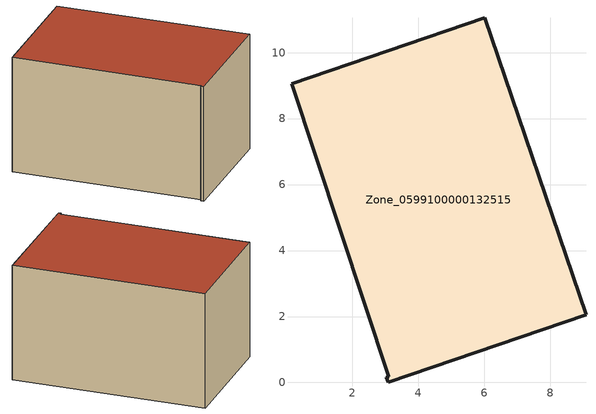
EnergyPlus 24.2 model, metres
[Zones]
Zone_0599100000132515
 floor ground (C_G): 6.01,11.06 9.08,2.05 3.08,0 3.03,0.15 3.1,0.18 0.15,9.05 z0
 wall outside (C_F): 3.08,0 9.08,2.05 6.01,11.06 0.15,9.05 3.1,0.18 3.03,0.15 3.08,0 z0:5.82
 roof outside (C_R): 9.08,2.05 6.01,11.06 0.15,9.05 3.1,0.18 3.03,0.15 3.08,0 z5.82
[BUILDING]
Pand.0599100000132515: North Axis=0; Terrain=City; Loads Convergence Tolerance Value=0.04; Temperature Convergence Tolerance Value=0.4; Solar Distribution=FullExterior; Maximum Number of Warmup Days=25; Minimum Number of Warmup Days=1
[Site:Location]
Rotterdam.The.Hague.AP_ZH_NLD Design_Conditions: Latitude=51.96; Longitude=4.45; Time Zone=1; Elevation=-4.5
[SITE:GROUNDTEMPERATURE:BUILDINGSURFACE]
18, 18, 18, 18, 18, 18, 18, 18, 18, 18, 18, 18
[MATERIAL] Thermal Absorptance=0.9; Solar Absorptance=0.7; Visible Absorptance=0.7
Name | Roughness | Thickness | Conductivity | Density | Specific Heat
G.TC.1946-1964 | MediumSmooth | 0.15 | 1 | 540 | 1210
F.TC.1946-1964 | Rough | 0.3 | 0.857143 | 1920 | 840
R.TC.1946-1964 | MediumRough | 0.2 | 0.235294 | 1500 | 1000
[CONSTRUCTION]
C_G: G.TC.1946-1964
C_F: F.TC.1946-1964
C_R: R.TC.1946-1964
[ZONE]
Zone_0599100000132515: Type=1; Multiplier=1; Ceiling Height=Autocalculate; Volume=Autocalculate; Floor Area=autocalculate; Part of Total Floor Area=Yes
[ZONEINFILTRATION:DESIGNFLOWRATE]
Infil_Zone_0599100000132515: Zone or ZoneList or Space or SpaceList=Zone_0599100000132515; Schedule=AlwaysOn; Design Flow Rate Calculation Method=Flow/Area; Flow Rate per Floor Area=0.003; Constant Term Coefficient=1; Temperature Term Coefficient=0; Velocity Term Coefficient=0; Velocity Squared Term Coefficient=0
[HVACTEMPLATE:ZONE:IDEALLOADSAIRSYSTEM]
Zone_0599100000132515: Maximum Heating Supply Air Temperature=50; Minimum Cooling Supply Air Temperature=13; Maximum Heating Supply Air Humidity Ratio=0.0156; Minimum Cooling Supply Air Humidity Ratio=0.0077; Heating Limit=NoLimit; Cooling Limit=NoLimit; Dehumidification Control Type=ConstantSensibleHeatRatio; Cooling Sensible Heat Ratio=0.7; Dehumidification Setpoint=60; Humidification Control Type=None; Humidification Setpoint=30; Outdoor Air Method=None; Outdoor Air Flow Rate per Person=0.00944; Outdoor Air Flow Rate per Zone Floor Area=0; Outdoor Air Flow Rate per Zone=0; Demand Controlled Ventilation Type=None; Outdoor Air Economizer Type=NoEconomizer; Heat Recovery Type=None; Sensible Heat Recovery Effectiveness=0.7; Latent Heat Recovery Effectiveness=0.65
[ZONECONTROL:THERMOSTAT]
ThermostatControl_Zone_0599100000132515: Zone or ZoneList=Zone_0599100000132515; Control Type Schedule=DualSetpointControlType; Control 1=Thermostat_Zone_0599100000132515; Temperature Difference Between Cutout And Setpoint=0
[THERMOSTATSETPOINT:DUALSETPOINT]
Thermostat_Zone_0599100000132515: Heating Setpoint Temperature Schedule=HeatingSetpoint_Zone_0599100000132515; Cooling Setpoint Temperature Schedule=CoolingSetpoint_Zone_0599100000132515
[SCHEDULE:COMPACT]
HeatingSetpoint_Zone_0599100000132515: Through: 12/31, For: AllDays, Until: 24:00, 21
CoolingSetpoint_Zone_0599100000132515: Through: 12/31, For: AllDays, Until: 24:00, 24
DualSetpointControlType: Through: 12/31, For: AllDays, Until: 24:00, 4
AlwaysOn: Through: 12/31, For: AllDays, Until: 24:00, 1
